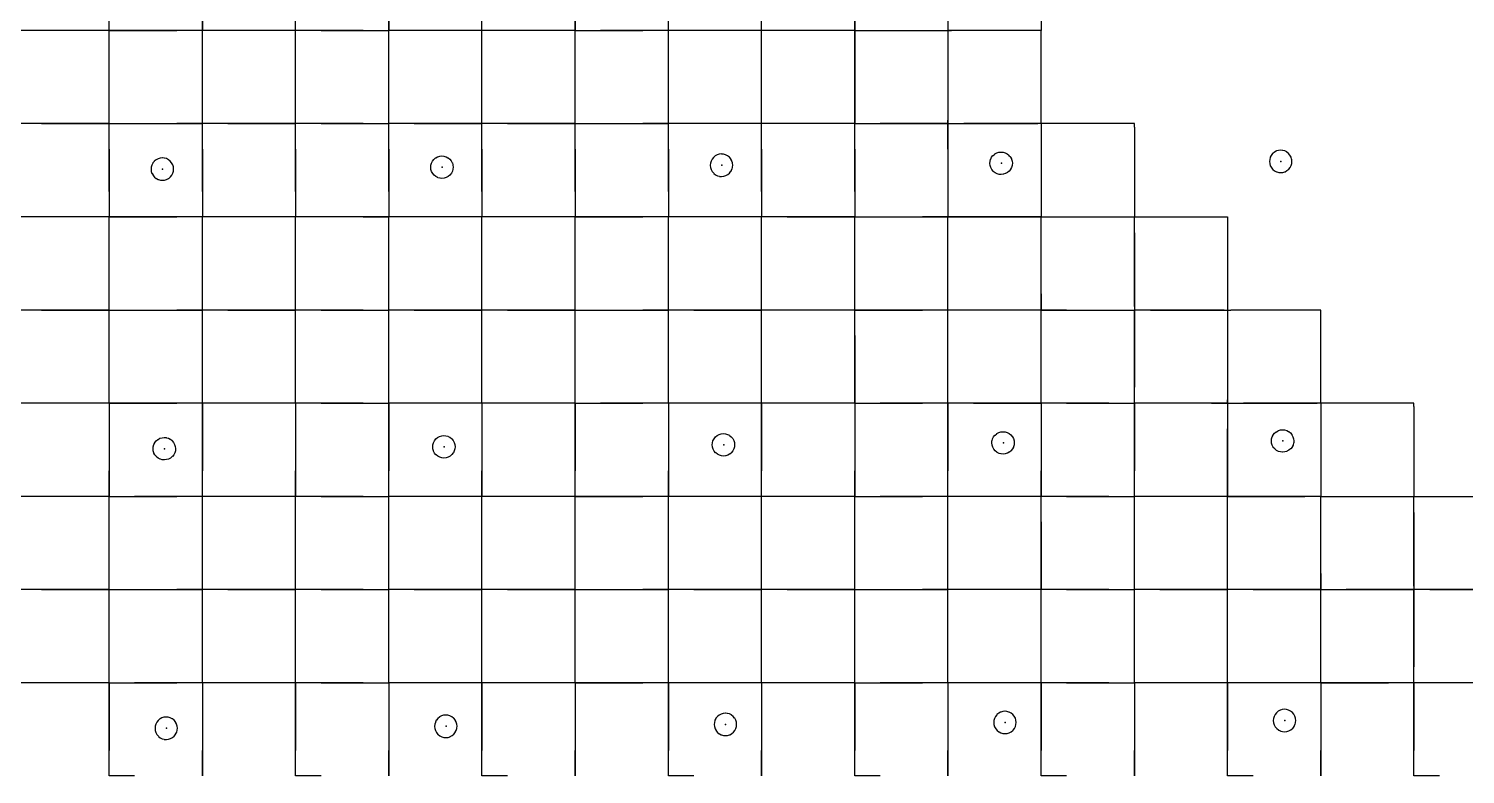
# Model space of a CAD drawing. Header units: metres. Extents: x 0 to 438, y -24 to 612.
# Drawn here: x 136.2 to 275, y 378.2 to 450.2 of the extents above; entities that cross this region are included whole.
import ezdxf

# ---------------------------------------------------------------- set-up
doc = ezdxf.new("R2010")
doc.units = ezdxf.units.M
doc.layers.add('LAYER_01_CUT', color=7, linetype='Continuous')
doc.layers.add('LAYER_04_GRID', color=7, linetype='Continuous')

msp = doc.modelspace()

# ---------------------------------------------------------------- linework, layer by layer
at = {"layer": 'LAYER_01_CUT'}
for points in [[(216, 476.67), (216, 468), (216, 466.45), (216, 459), (216, 451.55), (216, 450), (216, 456.54)], [(209.46, 441), (207, 441), (207, 447.54), (207, 450), (207, 456.54), (207, 459), (207, 465.54), (207, 468), (207, 460.55)], [(146.46, 450), (144, 450), (144, 456.54), (144, 459), (144, 465.54)], [(164.46, 450), (162, 450), (162, 456.54), (162, 459), (162, 465.54)], [(182.46, 450), (180, 450), (180, 456.54), (180, 459), (180, 465.54)], [(191.46, 441), (198, 441), (198, 447.54), (198, 450), (198, 456.54), (198, 459), (198, 465.54)], [(234, 458.67), (234, 450)], [(153, 456.54), (153, 450), (153, 452.46)], [(171, 456.54), (171, 450), (171, 452.46)], [(189, 456.54), (189, 450), (189, 452.46)], [(225, 457.45), (225, 450)], [(144, 450), (144, 452.46)], [(162, 450), (162, 452.46)], [(180, 450), (180, 452.46)], [(198, 450), (198, 452.46)], [(207, 450), (207, 452.46)], [(137.46, 450), (135, 450)], [(141.54, 450), (135, 450)], [(144, 450), (137.46, 450)], [(144, 450), (141.54, 450)], [(144, 447.54), (144, 450)], [(144, 443.46), (144, 450)], [(144, 450), (150.54, 450)], [(153, 450), (146.46, 450)], [(153, 450), (150.54, 450)], [(155.46, 450), (153, 450)], [(159.54, 450), (153, 450)], [(153, 447.54), (153, 450)], [(153, 443.46), (153, 450)], [(162, 450), (155.46, 450)], [(162, 450), (159.54, 450)], [(168.54, 450), (162, 450)], [(162, 447.54), (162, 450)], [(162, 443.46), (162, 450)], [(164.46, 450), (171, 450)], [(168.54, 450), (171, 450)], [(173.46, 450), (171, 450)], [(177.54, 450), (171, 450)], [(171, 447.54), (171, 450)], [(171, 443.46), (171, 450)], [(180, 450), (173.46, 450)], [(180, 450), (177.54, 450)], [(186.54, 450), (180, 450)], [(180, 447.54), (180, 450)], [(180, 443.46), (180, 450)], [(189, 450), (182.46, 450)], [(189, 450), (186.54, 450)], [(189, 447.54), (189, 450)], [(189, 443.46), (189, 450)], [(189, 450), (191.46, 450)], [(189, 450), (195.54, 450)], [(198, 450), (191.46, 450)], [(198, 450), (195.54, 450)], [(200.46, 450), (198, 450)], [(204.54, 450), (198, 450)], [(198, 443.46), (198, 450)], [(207, 450), (200.46, 450)], [(207, 450), (204.54, 450)], [(209.46, 450), (207, 450)], [(213.54, 450), (207, 450)], [(207, 443.46), (207, 450)], [(216, 450), (209.46, 450)], [(216, 450), (213.54, 450)], [(216, 447.54), (216, 450)], [(216, 450), (216, 442.55)], [(216, 450), (217.55, 450)], [(216, 450), (223.45, 450)], [(217.55, 450), (225, 450)], [(223.45, 450), (225, 450)], [(225, 450.33), (225, 450)], [(234, 449.67), (234, 450), (233.67, 450), (225, 450), (225, 448.45), (225, 441), (225, 433.55)], [(225, 450), (225, 441.33)], [(225, 450), (225.33, 450)], [(234, 450), (225.33, 450)], [(234, 441), (234, 449.67)], [(137.46, 441), (144, 441), (144, 447.54)], [(146.46, 441), (153, 441), (153, 447.54)], [(155.46, 441), (162, 441), (162, 447.54)], [(164.46, 441), (171, 441), (171, 447.54)], [(173.46, 441), (180, 441), (180, 447.54)], [(182.46, 441), (189, 441), (189, 447.54)], [(216, 442.55), (216, 441), (216, 447.54)], [(144, 441), (144, 443.46)], [(153, 441), (153, 443.46)], [(162, 441), (162, 443.46)], [(171, 441), (171, 443.46)], [(180, 441), (180, 443.46)], [(189, 441), (189, 443.46)], [(198, 441), (198, 443.46)], [(207, 441), (207, 443.46)], [(225, 441), (225, 441.33)], [(137.46, 441), (135, 441)], [(141.54, 441), (135, 441)], [(144, 441), (141.54, 441)], [(144, 438.54), (144, 441)], [(144, 434.46), (144, 441)], [(144, 441), (146.46, 441)], [(144, 441), (150.54, 441)], [(153, 441), (150.54, 441)], [(155.46, 441), (153, 441)], [(159.54, 441), (153, 441)], [(153, 438.54), (153, 441)], [(153, 434.46), (153, 441)], [(162, 441), (159.54, 441)], [(164.46, 441), (162, 441)], [(168.54, 441), (162, 441)], [(162, 438.54), (162, 441)], [(162, 434.46), (162, 441)], [(168.54, 441), (171, 441)], [(173.46, 441), (171, 441)], [(177.54, 441), (171, 441)], [(171, 438.54), (171, 441)], [(171, 434.46), (171, 441)], [(180, 441), (177.54, 441)], [(182.46, 441), (180, 441)], [(186.54, 441), (180, 441)], [(180, 438.54), (180, 441)], [(180, 434.46), (180, 441)], [(189, 441), (186.54, 441)], [(189, 438.54), (189, 441)], [(189, 434.46), (189, 441)], [(189, 441), (191.46, 441)], [(189, 441), (195.54, 441)], [(198, 441), (195.54, 441)], [(200.46, 441), (198, 441)], [(204.54, 441), (198, 441)], [(198, 438.54), (198, 441)], [(198, 434.46), (198, 441)], [(207, 441), (200.46, 441)], [(207, 441), (204.54, 441)], [(213.54, 441), (207, 441)], [(207, 438.54), (207, 441)], [(207, 434.46), (207, 441)], [(216, 441), (209.46, 441)], [(216, 441), (213.54, 441)], [(216, 438.54), (216, 441)], [(216, 434.46), (216, 441)], [(216, 441), (223.45, 441)], [(216, 441), (218.46, 441)], [(225, 441), (218.46, 441)], [(223.45, 441), (225, 441)], [(225, 438.54), (225, 441)], [(225, 441), (226.55, 441)], [(225, 441), (233.67, 441)], [(234, 441), (226.55, 441)], [(234, 441), (233.67, 441)], [(243, 440.67), (243, 441), (234.33, 441), (234, 441), (234, 439.45)], [(234, 441), (234, 432.33)], [(243, 440.67), (243, 432)], [(198, 438.54), (198, 432), (191.46, 432), (189, 432), (182.46, 432), (180, 432), (173.46, 432), (171, 432), (164.46, 432), (162, 432), (155.46, 432), (153, 432), (146.46, 432), (144, 432), (137.46, 432), (135, 432)], [(144, 438.54), (144, 432)], [(153, 438.54), (153, 432)], [(162, 438.54), (162, 432)], [(171, 438.54), (171, 432)], [(180, 438.54), (180, 432)], [(189, 438.54), (189, 432)], [(207, 438.54), (207, 432)], [(216, 438.54), (216, 432)], [(225, 438.54), (225, 432)], [(234, 439.45), (234, 432)], [(257.55, 436.36), (257.74, 436.46), (257.74, 436.46), (257.91, 436.6), (257.91, 436.6), (258.04, 436.77), (258.05, 436.78), (258.14, 436.96), (258.14, 436.97), (258.2, 437.16), (258.2, 437.17), (258.22, 437.35), (258.22, 437.36), (258.2, 437.56), (258.19, 437.57), (258.13, 437.77), (258.13, 437.77), (258.03, 437.96), (258.03, 437.97), (257.89, 438.13), (257.89, 438.13), (257.72, 438.26), (257.71, 438.27), (257.53, 438.36), (257.52, 438.37), (257.33, 438.42), (257.32, 438.42), (257.13, 438.44), (257.13, 438.44), (256.93, 438.42), (256.92, 438.42), (256.72, 438.36), (256.71, 438.35), (256.53, 438.25), (256.52, 438.25), (256.36, 438.11), (256.35, 438.11), (256.22, 437.94), (256.22, 437.93), (256.12, 437.75), (256.12, 437.74), (256.07, 437.55), (256.07, 437.54), (256.05, 437.35), (256.05, 437.35), (256.07, 437.15), (256.07, 437.14), (256.13, 436.94), (256.13, 436.94), (256.23, 436.75), (256.24, 436.74), (256.37, 436.58), (256.38, 436.58), (256.55, 436.44), (256.55, 436.44), (256.74, 436.35), (256.75, 436.34), (256.94, 436.29), (256.95, 436.29), (257.13, 436.27), (257.14, 436.27), (257.34, 436.29), (257.35, 436.29), (257.54, 436.35), (257.55, 436.36)], [(148.24, 436.01), (148.24, 436), (148.38, 435.84), (148.38, 435.83), (148.55, 435.7), (148.56, 435.69), (148.74, 435.6), (148.75, 435.6), (148.94, 435.54), (148.95, 435.54), (149.14, 435.53), (149.14, 435.53), (149.34, 435.55), (149.35, 435.55), (149.55, 435.61), (149.55, 435.61), (149.74, 435.71), (149.75, 435.71), (149.91, 435.85), (149.92, 435.86), (150.05, 436.02), (150.05, 436.03), (150.14, 436.21), (150.15, 436.22), (150.2, 436.41), (150.2, 436.42), (150.22, 436.61), (150.22, 436.62), (150.2, 436.81), (150.2, 436.82), (150.14, 437.02), (150.14, 437.03), (150.03, 437.21), (150.03, 437.22), (149.89, 437.38), (149.89, 437.39), (149.72, 437.52), (149.72, 437.52), (149.53, 437.62), (149.52, 437.62), (149.33, 437.67), (149.32, 437.68), (149.14, 437.69), (149.13, 437.69), (148.93, 437.67), (148.92, 437.67), (148.73, 437.61), (148.72, 437.61), (148.53, 437.51), (148.53, 437.5), (148.36, 437.37), (148.36, 437.36), (148.23, 437.2), (148.22, 437.19), (148.13, 437), (148.12, 437), (148.07, 436.8), (148.07, 436.8), (148.05, 436.61), (148.05, 436.6), (148.07, 436.4), (148.07, 436.39), (148.13, 436.2), (148.14, 436.19), (148.24, 436.01)], [(176.32, 437.86), (176.33, 437.86), (176.52, 437.81), (176.53, 437.8), (176.71, 437.71), (176.72, 437.71), (176.89, 437.57), (176.89, 437.57), (177.03, 437.41), (177.03, 437.4), (177.13, 437.21), (177.14, 437.21), (177.2, 437.01), (177.2, 437), (177.22, 436.8), (177.22, 436.8), (177.2, 436.61), (177.2, 436.6), (177.15, 436.41), (177.14, 436.4), (177.05, 436.22), (177.05, 436.21), (176.91, 436.04), (176.91, 436.04), (176.75, 435.9), (176.74, 435.9), (176.55, 435.8), (176.55, 435.79), (176.35, 435.73), (176.34, 435.73), (176.14, 435.71), (176.14, 435.71), (175.95, 435.73), (175.94, 435.73), (175.75, 435.78), (175.74, 435.79), (175.56, 435.88), (175.55, 435.89), (175.38, 436.02), (175.38, 436.02), (175.24, 436.18), (175.24, 436.19), (175.14, 436.38), (175.13, 436.39), (175.07, 436.58), (175.07, 436.59), (175.05, 436.79), (175.05, 436.8), (175.07, 436.98), (175.07, 436.99), (175.12, 437.18), (175.13, 437.19), (175.22, 437.37), (175.23, 437.38), (175.36, 437.55), (175.36, 437.55), (175.52, 437.69), (175.53, 437.69), (175.72, 437.79), (175.73, 437.8), (175.92, 437.86), (175.93, 437.86), (176.13, 437.88), (176.14, 437.88), (176.32, 437.86)], [(202.22, 437.57), (202.22, 437.56), (202.13, 437.38), (202.12, 437.37), (202.07, 437.18), (202.07, 437.17), (202.05, 436.98), (202.05, 436.97), (202.07, 436.78), (202.07, 436.77), (202.13, 436.57), (202.14, 436.56), (202.24, 436.38), (202.24, 436.37), (202.38, 436.21), (202.38, 436.2), (202.55, 436.07), (202.55, 436.07), (202.74, 435.97), (202.75, 435.97), (202.94, 435.92), (202.95, 435.91), (203.13, 435.9), (203.14, 435.9), (203.34, 435.92), (203.35, 435.92), (203.54, 435.98), (203.55, 435.98), (203.74, 436.08), (203.75, 436.09), (203.91, 436.22), (203.91, 436.23), (204.04, 436.4), (204.05, 436.4), (204.14, 436.59), (204.15, 436.6), (204.2, 436.79), (204.2, 436.79), (204.22, 436.98), (204.22, 436.99), (204.2, 437.19), (204.2, 437.2), (204.14, 437.39), (204.13, 437.4), (204.03, 437.58), (204.03, 437.59), (203.89, 437.75), (203.89, 437.76), (203.72, 437.89), (203.71, 437.9), (203.53, 437.99), (203.52, 437.99), (203.33, 438.05), (203.32, 438.05), (203.13, 438.06), (203.13, 438.07), (202.93, 438.04), (202.92, 438.04), (202.72, 437.98), (202.72, 437.98), (202.53, 437.88), (202.52, 437.88), (202.36, 437.74), (202.36, 437.73), (202.22, 437.57)], [(230.53, 438.18), (230.71, 438.08), (230.72, 438.08), (230.89, 437.95), (230.89, 437.94), (231.03, 437.78), (231.03, 437.77), (231.13, 437.59), (231.14, 437.58), (231.2, 437.38), (231.2, 437.37), (231.22, 437.18), (231.22, 437.17), (231.2, 436.98), (231.2, 436.97), (231.15, 436.78), (231.14, 436.77), (231.05, 436.59), (231.04, 436.58), (230.91, 436.42), (230.91, 436.41), (230.74, 436.27), (230.74, 436.27), (230.55, 436.17), (230.54, 436.17), (230.35, 436.11), (230.34, 436.11), (230.14, 436.08), (230.13, 436.09), (229.95, 436.1), (229.94, 436.1), (229.75, 436.16), (229.74, 436.16), (229.55, 436.25), (229.55, 436.26), (229.38, 436.39), (229.38, 436.4), (229.24, 436.56), (229.23, 436.57), (229.13, 436.75), (229.13, 436.76), (229.07, 436.95), (229.07, 436.96), (229.05, 437.16), (229.05, 437.17), (229.07, 437.36), (229.07, 437.36), (229.12, 437.56), (229.13, 437.56), (229.22, 437.75), (229.22, 437.75), (229.35, 437.92), (229.36, 437.93), (229.52, 438.06), (229.53, 438.07), (229.72, 438.17), (229.72, 438.17), (229.92, 438.23), (229.93, 438.23), (230.13, 438.25), (230.13, 438.25), (230.32, 438.24), (230.33, 438.23), (230.52, 438.18), (230.53, 438.18)], [(144, 434.46), (144, 432)], [(153, 434.46), (153, 432)], [(162, 434.46), (162, 432)], [(171, 434.46), (171, 432)], [(180, 434.46), (180, 432)], [(189, 434.46), (189, 432)], [(198, 434.46), (198, 432)], [(207, 434.46), (207, 432)], [(216, 434.46), (216, 432)], [(225, 433.55), (225, 432)], [(141.54, 432), (135, 432)], [(144, 432), (141.54, 432)], [(144, 429.54), (144, 432)], [(144, 425.46), (144, 432)], [(144, 432), (150.54, 432)], [(153, 432), (150.54, 432)], [(159.54, 432), (153, 432)], [(153, 429.54), (153, 432)], [(153, 425.46), (153, 432)], [(162, 432), (159.54, 432)], [(168.54, 432), (162, 432)], [(162, 429.54), (162, 432)], [(162, 425.46), (162, 432)], [(168.54, 432), (171, 432)], [(177.54, 432), (171, 432)], [(171, 429.54), (171, 432)], [(171, 425.46), (171, 432)], [(180, 432), (177.54, 432)], [(186.54, 432), (180, 432)], [(180, 429.54), (180, 432)], [(180, 425.46), (180, 432)], [(189, 432), (186.54, 432)], [(189, 429.54), (189, 432)], [(189, 425.46), (189, 432)], [(189, 432), (195.54, 432)], [(198, 432), (195.54, 432)], [(200.46, 432), (198, 432)], [(204.54, 432), (198, 432)], [(198, 429.54), (198, 432)], [(198, 425.46), (198, 432)], [(200.46, 423), (207, 423), (207, 429.54), (207, 432), (200.46, 432)], [(207, 432), (204.54, 432)], [(209.46, 432), (207, 432)], [(213.54, 432), (207, 432)], [(207, 425.46), (207, 432)], [(209.46, 432), (216, 432), (213.54, 432)], [(216, 429.54), (216, 432)], [(216, 425.46), (216, 432)], [(216, 432), (218.46, 432)], [(216, 432), (222.54, 432)], [(218.46, 432), (225, 432), (222.54, 432)], [(227.46, 432), (225, 432)], [(225, 429.54), (225, 432)], [(225, 425.46), (225, 432)], [(225, 432), (232.45, 432)], [(232.45, 432), (234, 432), (227.46, 432)], [(234, 432.33), (234, 432)], [(234, 424.55), (234, 432)], [(234, 429.54), (234, 432)], [(234, 432), (235.55, 432)], [(234, 432), (242.67, 432)], [(235.55, 432), (243, 432), (243.33, 432), (252, 432), (252, 431.67), (252, 423), (252, 421.45), (252, 414), (252, 406.55), (252, 405), (252, 411.54)], [(242.67, 432), (243, 432)], [(243, 430.45), (243, 432)], [(243, 423.33), (243, 432)], [(243, 430.45), (243, 423)], [(137.46, 423), (144, 423), (144, 429.54)], [(146.46, 423), (153, 423), (153, 429.54)], [(155.46, 423), (162, 423), (162, 429.54)], [(164.46, 423), (171, 423), (171, 429.54)], [(173.46, 423), (180, 423), (180, 429.54)], [(182.46, 423), (189, 423), (189, 429.54)], [(191.46, 423), (198, 423), (198, 429.54)], [(218.46, 423), (216, 423), (216, 429.54)], [(227.46, 423), (225, 423), (225, 429.54)], [(236.46, 423), (234, 423), (234, 429.54)], [(144, 423), (144, 425.46)], [(153, 423), (153, 425.46)], [(162, 423), (162, 425.46)], [(171, 423), (171, 425.46)], [(180, 423), (180, 425.46)], [(189, 423), (189, 425.46)], [(198, 423), (198, 425.46)], [(207, 423), (207, 425.46)], [(216, 423), (216, 425.46)], [(225, 423), (225, 425.46)], [(234, 424.55), (234, 423)], [(243, 423.33), (243, 423)], [(137.46, 423), (135, 423)], [(141.54, 423), (135, 423)], [(144, 423), (141.54, 423)], [(144, 420.54), (144, 423)], [(144, 416.46), (144, 423)], [(144, 423), (146.46, 423)], [(144, 423), (150.54, 423)], [(153, 423), (150.54, 423)], [(155.46, 423), (153, 423)], [(159.54, 423), (153, 423)], [(153, 420.54), (153, 423)], [(153, 416.46), (153, 423)], [(162, 423), (159.54, 423)], [(164.46, 423), (162, 423)], [(168.54, 423), (162, 423)], [(162, 420.54), (162, 423)], [(162, 416.46), (162, 423)], [(168.54, 423), (171, 423)], [(173.46, 423), (171, 423)], [(177.54, 423), (171, 423)], [(171, 420.54), (171, 423)], [(171, 416.46), (171, 423)], [(180, 423), (177.54, 423)], [(182.46, 423), (180, 423)], [(186.54, 423), (180, 423)], [(180, 420.54), (180, 423)], [(180, 416.46), (180, 423)], [(189, 423), (186.54, 423)], [(189, 420.54), (189, 423)], [(189, 416.46), (189, 423)], [(189, 423), (191.46, 423)], [(189, 423), (195.54, 423)], [(198, 423), (195.54, 423)], [(200.46, 423), (198, 423)], [(204.54, 423), (198, 423)], [(198, 420.54), (198, 423)], [(198, 416.46), (198, 423)], [(207, 423), (204.54, 423)], [(209.46, 423), (207, 423)], [(213.54, 423), (207, 423)], [(207, 420.54), (207, 423)], [(207, 416.46), (207, 423)], [(216, 423), (209.46, 423)], [(216, 423), (213.54, 423)], [(216, 420.54), (216, 423)], [(216, 416.46), (216, 423)], [(216, 423), (222.54, 423)], [(225, 423), (218.46, 423)], [(225, 423), (222.54, 423)], [(231.54, 423), (225, 423)], [(225, 420.54), (225, 423)], [(225, 416.46), (225, 423)], [(234, 423), (227.46, 423)], [(234, 423), (231.54, 423)], [(234, 420.54), (234, 423)], [(234, 416.46), (234, 423)], [(234, 423), (241.45, 423)], [(236.46, 423), (243, 423)], [(241.45, 423), (243, 423)], [(245.46, 405), (243, 405), (243, 411.54), (243, 414), (243, 420.54), (243, 423), (243, 415.55)], [(244.55, 423), (243, 423)], [(251.67, 423), (243, 423)], [(244.55, 423), (252, 423)], [(251.67, 423), (252, 423)], [(252, 423), (252, 414.33)], [(252, 423), (252.33, 423)], [(261, 422.67), (261, 423), (252.33, 423)], [(261, 414), (261, 422.67)], [(137.46, 405), (135, 405), (135, 411.54), (135, 414), (135, 420.54)], [(146.46, 414), (144, 414), (144, 420.54)], [(155.46, 405), (153, 405), (153, 411.54), (153, 414), (153, 420.54)], [(164.46, 414), (162, 414), (162, 420.54)], [(173.46, 405), (171, 405), (171, 411.54), (171, 414), (171, 420.54)], [(182.46, 414), (180, 414), (180, 420.54)], [(191.46, 405), (189, 405), (189, 411.54), (189, 414), (189, 420.54)], [(200.46, 414), (198, 414), (198, 420.54)], [(209.46, 405), (207, 405), (207, 411.54), (207, 414), (207, 420.54)], [(216, 420.54), (216, 414), (216, 416.46)], [(218.46, 396), (225, 396), (225, 402.54), (225, 405), (225, 411.54), (225, 414), (225, 420.54)], [(227.46, 414), (234, 414), (234, 420.54)], [(144, 414), (144, 416.46)], [(153, 414), (153, 416.46)], [(162, 414), (162, 416.46)], [(171, 414), (171, 416.46)], [(180, 414), (180, 416.46)], [(189, 414), (189, 416.46)], [(198, 414), (198, 416.46)], [(207, 414), (207, 416.46)], [(225, 414), (225, 416.46)], [(234, 414), (234, 416.46)], [(243, 414), (243, 415.55)], [(137.46, 414), (135, 414)], [(141.54, 414), (135, 414)], [(144, 414), (137.46, 414)], [(144, 414), (141.54, 414)], [(144, 414), (144, 411.54)], [(144, 414), (144, 407.46)], [(144, 414), (150.54, 414)], [(153, 414), (146.46, 414)], [(153, 414), (150.54, 414)], [(155.46, 414), (153, 414)], [(159.54, 414), (153, 414)], [(153, 414), (153, 407.46)], [(162, 414), (155.46, 414)], [(162, 414), (159.54, 414)], [(168.54, 414), (162, 414)], [(162, 414), (162, 411.54)], [(162, 414), (162, 407.46)], [(164.46, 414), (171, 414)], [(168.54, 414), (171, 414)], [(173.46, 414), (171, 414)], [(177.54, 414), (171, 414)], [(171, 414), (171, 407.46)], [(180, 414), (173.46, 414)], [(180, 414), (177.54, 414)], [(186.54, 414), (180, 414)], [(180, 414), (180, 411.54)], [(180, 414), (180, 407.46)], [(189, 414), (182.46, 414)], [(189, 414), (186.54, 414)], [(189, 414), (189, 407.46)], [(189, 414), (191.46, 414)], [(189, 414), (195.54, 414)], [(198, 414), (191.46, 414)], [(198, 414), (195.54, 414)], [(204.54, 414), (198, 414)], [(198, 414), (198, 411.54)], [(198, 414), (198, 407.46)], [(207, 414), (200.46, 414)], [(207, 414), (204.54, 414)], [(209.46, 414), (207, 414)], [(213.54, 414), (207, 414)], [(207, 414), (207, 407.46)], [(216, 414), (209.46, 414)], [(216, 414), (213.54, 414)], [(216, 414), (216, 411.54)], [(216, 414), (216, 407.46)], [(216, 414), (218.46, 414)], [(216, 414), (222.54, 414)], [(225, 414), (218.46, 414)], [(225, 414), (222.54, 414)], [(227.46, 414), (225, 414)], [(231.54, 414), (225, 414)], [(225, 414), (225, 407.46)], [(234, 414), (231.54, 414)], [(236.46, 414), (234, 414)], [(240.54, 414), (234, 414)], [(234, 414), (234, 411.54)], [(234, 414), (234, 407.46)], [(236.46, 414), (243, 414)], [(240.54, 414), (243, 414)], [(250.45, 414), (243, 414)], [(245.46, 414), (243, 414)], [(243, 414), (243, 407.46)], [(252, 414), (245.46, 414)], [(250.45, 414), (252, 414)], [(252, 414), (252, 414.33)], [(252, 414), (252, 411.54)], [(252, 414), (253.55, 414)], [(252, 414), (260.67, 414)], [(261, 414), (253.55, 414)], [(261, 414), (260.67, 414)], [(270, 413.67), (270, 414), (261.33, 414), (261, 414), (261, 412.45)], [(261, 414), (261, 405.33)], [(270, 413.67), (270, 405)], [(261, 412.45), (261, 405)], [(144, 411.54), (144, 405), (144, 407.46)], [(148.24, 409.61), (148.25, 409.8), (148.26, 409.8), (148.31, 410), (148.31, 410), (148.41, 410.19), (148.41, 410.2), (148.54, 410.36), (148.55, 410.37), (148.71, 410.5), (148.72, 410.51), (148.9, 410.61), (148.91, 410.61), (149.11, 410.67), (149.12, 410.67), (149.31, 410.69), (149.32, 410.69), (149.51, 410.68), (149.52, 410.67), (149.71, 410.62), (149.72, 410.62), (149.9, 410.52), (149.91, 410.52), (150.07, 410.39), (150.08, 410.38), (150.22, 410.22), (150.22, 410.21), (150.32, 410.03), (150.32, 410.02), (150.38, 409.82), (150.38, 409.82), (150.41, 409.62), (150.4, 409.61), (150.39, 409.42), (150.39, 409.41), (150.33, 409.22), (150.33, 409.22), (150.24, 409.03), (150.23, 409.02), (150.1, 408.86), (150.09, 408.85), (149.93, 408.71), (149.92, 408.71), (149.74, 408.61), (149.73, 408.61), (149.54, 408.55), (149.53, 408.55), (149.33, 408.53), (149.32, 408.53), (149.13, 408.54), (149.13, 408.54), (148.94, 408.6), (148.93, 408.6), (148.74, 408.69), (148.74, 408.7), (148.57, 408.83), (148.56, 408.84), (148.43, 409), (148.42, 409.01), (148.32, 409.19), (148.32, 409.2), (148.26, 409.4), (148.26, 409.4), (148.24, 409.6), (148.24, 409.61)], [(162, 411.54), (162, 405), (162, 407.46)], [(175.71, 410.69), (175.72, 410.7), (175.9, 410.8), (175.91, 410.8), (176.11, 410.86), (176.12, 410.86), (176.31, 410.88), (176.32, 410.88), (176.51, 410.86), (176.52, 410.86), (176.71, 410.81), (176.72, 410.8), (176.9, 410.71), (176.91, 410.71), (177.07, 410.58), (177.08, 410.57), (177.22, 410.41), (177.22, 410.4), (177.32, 410.21), (177.32, 410.21), (177.38, 410.01), (177.38, 410), (177.4, 409.8), (177.4, 409.8), (177.39, 409.61), (177.39, 409.6), (177.33, 409.41), (177.33, 409.4), (177.24, 409.22), (177.23, 409.21), (177.1, 409.04), (177.09, 409.04), (176.93, 408.9), (176.92, 408.9), (176.74, 408.8), (176.73, 408.79), (176.54, 408.73), (176.53, 408.73), (176.33, 408.71), (176.32, 408.71), (176.13, 408.73), (176.13, 408.73), (175.93, 408.78), (175.93, 408.79), (175.74, 408.88), (175.73, 408.89), (175.57, 409.02), (175.56, 409.02), (175.43, 409.19), (175.42, 409.19), (175.32, 409.38), (175.32, 409.39), (175.26, 409.58), (175.26, 409.59), (175.24, 409.79), (175.24, 409.8), (175.25, 409.98), (175.26, 409.99), (175.31, 410.18), (175.31, 410.19), (175.41, 410.38), (175.41, 410.38), (175.54, 410.55), (175.55, 410.55), (175.71, 410.69)], [(180, 411.54), (180, 405), (180, 407.46)], [(198, 411.54), (198, 405), (198, 407.46)], [(202.73, 409.07), (202.57, 409.2), (202.56, 409.21), (202.43, 409.37), (202.42, 409.38), (202.32, 409.56), (202.32, 409.57), (202.26, 409.77), (202.26, 409.78), (202.24, 409.97), (202.24, 409.98), (202.25, 410.17), (202.26, 410.18), (202.31, 410.37), (202.31, 410.38), (202.41, 410.56), (202.41, 410.57), (202.54, 410.74), (202.55, 410.74), (202.71, 410.88), (202.72, 410.88), (202.9, 410.98), (202.91, 410.98), (203.11, 411.04), (203.11, 411.05), (203.31, 411.07), (203.32, 411.07), (203.51, 411.05), (203.52, 411.05), (203.71, 410.99), (203.72, 410.99), (203.9, 410.9), (203.91, 410.89), (204.07, 410.76), (204.08, 410.75), (204.22, 410.59), (204.22, 410.59), (204.32, 410.4), (204.32, 410.39), (204.38, 410.2), (204.38, 410.19), (204.4, 409.99), (204.4, 409.98), (204.39, 409.8), (204.39, 409.79), (204.33, 409.6), (204.33, 409.59), (204.24, 409.4), (204.23, 409.4), (204.1, 409.23), (204.09, 409.22), (203.93, 409.09), (203.92, 409.08), (203.74, 408.98), (203.73, 408.98), (203.54, 408.92), (203.53, 408.92), (203.33, 408.9), (203.32, 408.9), (203.13, 408.92), (203.13, 408.92), (202.93, 408.97), (202.93, 408.97), (202.74, 409.07), (202.73, 409.07)], [(216, 411.54), (216, 405), (216, 407.46)], [(231.08, 410.94), (231.21, 410.78), (231.22, 410.77), (231.32, 410.59), (231.32, 410.58), (231.38, 410.38), (231.38, 410.37), (231.4, 410.18), (231.4, 410.17), (231.39, 409.98), (231.38, 409.97), (231.33, 409.78), (231.33, 409.77), (231.24, 409.59), (231.23, 409.58), (231.1, 409.42), (231.09, 409.41), (230.93, 409.27), (230.92, 409.27), (230.74, 409.17), (230.73, 409.17), (230.53, 409.11), (230.53, 409.11), (230.33, 409.09), (230.32, 409.09), (230.13, 409.1), (230.12, 409.1), (229.93, 409.16), (229.93, 409.16), (229.74, 409.25), (229.73, 409.26), (229.57, 409.39), (229.56, 409.4), (229.43, 409.56), (229.42, 409.57), (229.32, 409.75), (229.32, 409.76), (229.26, 409.95), (229.26, 409.96), (229.24, 410.16), (229.24, 410.17), (229.25, 410.36), (229.26, 410.36), (229.31, 410.56), (229.31, 410.56), (229.4, 410.75), (229.41, 410.76), (229.54, 410.92), (229.55, 410.93), (229.71, 411.06), (229.72, 411.07), (229.9, 411.17), (229.91, 411.17), (230.11, 411.23), (230.11, 411.23), (230.31, 411.25), (230.32, 411.25), (230.51, 411.24), (230.52, 411.23), (230.71, 411.18), (230.71, 411.18), (230.9, 411.08), (230.91, 411.08), (231.07, 410.95), (231.08, 410.94)], [(234, 411.54), (234, 405), (234, 407.46)], [(256.32, 409.94), (256.32, 409.95), (256.26, 410.14), (256.26, 410.15), (256.24, 410.35), (256.24, 410.36), (256.25, 410.54), (256.25, 410.55), (256.31, 410.74), (256.31, 410.75), (256.4, 410.93), (256.41, 410.94), (256.54, 411.11), (256.55, 411.11), (256.71, 411.25), (256.72, 411.25), (256.9, 411.35), (256.91, 411.36), (257.11, 411.42), (257.11, 411.42), (257.31, 411.44), (257.32, 411.44), (257.51, 411.42), (257.51, 411.42), (257.71, 411.37), (257.71, 411.36), (257.9, 411.27), (257.91, 411.27), (258.07, 411.13), (258.08, 411.13), (258.21, 410.97), (258.22, 410.96), (258.32, 410.77), (258.32, 410.77), (258.38, 410.57), (258.38, 410.56), (258.4, 410.36), (258.4, 410.36), (258.39, 410.17), (258.38, 410.16), (258.33, 409.97), (258.33, 409.96), (258.23, 409.78), (258.23, 409.77), (258.1, 409.6), (258.09, 409.6), (257.93, 409.46), (257.92, 409.46), (257.74, 409.36), (257.73, 409.35), (257.53, 409.29), (257.53, 409.29), (257.33, 409.27), (257.32, 409.27), (257.13, 409.29), (257.12, 409.29), (256.93, 409.34), (256.92, 409.35), (256.74, 409.44), (256.73, 409.45), (256.57, 409.58), (256.56, 409.58), (256.42, 409.74), (256.42, 409.75), (256.32, 409.94)], [(153, 405), (153, 407.46)], [(171, 405), (171, 407.46)], [(189, 405), (189, 407.46)], [(207, 405), (207, 407.46)], [(225, 405), (225, 407.46)], [(243, 405), (243, 407.46)], [(261, 405.33), (261, 405)], [(141.54, 405), (135, 405)], [(144, 405), (137.46, 405)], [(144, 405), (141.54, 405)], [(144, 402.54), (144, 405)], [(144, 398.46), (144, 405)], [(144, 405), (146.46, 405)], [(144, 405), (150.54, 405)], [(153, 405), (146.46, 405)], [(153, 405), (150.54, 405)], [(159.54, 405), (153, 405)], [(153, 402.54), (153, 405)], [(153, 398.46), (153, 405)], [(162, 405), (155.46, 405)], [(162, 405), (159.54, 405)], [(164.46, 405), (162, 405)], [(168.54, 405), (162, 405)], [(162, 402.54), (162, 405)], [(162, 398.46), (162, 405)], [(164.46, 405), (171, 405)], [(168.54, 405), (171, 405)], [(177.54, 405), (171, 405)], [(171, 402.54), (171, 405)], [(171, 398.46), (171, 405)], [(180, 405), (173.46, 405)], [(180, 405), (177.54, 405)], [(182.46, 405), (180, 405)], [(186.54, 405), (180, 405)], [(180, 402.54), (180, 405)], [(180, 398.46), (180, 405)], [(189, 405), (182.46, 405)], [(189, 405), (186.54, 405)], [(189, 402.54), (189, 405)], [(189, 398.46), (189, 405)], [(189, 405), (195.54, 405)], [(198, 405), (191.46, 405)], [(198, 405), (195.54, 405)], [(200.46, 405), (198, 405)], [(204.54, 405), (198, 405)], [(198, 402.54), (198, 405)], [(198, 398.46), (198, 405)], [(207, 405), (200.46, 405)], [(207, 405), (204.54, 405)], [(213.54, 405), (207, 405)], [(207, 402.54), (207, 405)], [(207, 398.46), (207, 405)], [(216, 405), (209.46, 405)], [(216, 405), (213.54, 405)], [(216, 402.54), (216, 405)], [(216, 398.46), (216, 405)], [(216, 405), (218.46, 405)], [(216, 405), (222.54, 405)], [(225, 405), (218.46, 405)], [(225, 405), (222.54, 405)], [(227.46, 405), (225, 405)], [(231.54, 405), (225, 405)], [(225, 398.46), (225, 405)], [(234, 405), (227.46, 405)], [(234, 405), (231.54, 405)], [(236.46, 405), (234, 405)], [(240.54, 405), (234, 405)], [(234, 402.54), (234, 405)], [(234, 398.46), (234, 405)], [(236.46, 405), (243, 405)], [(240.54, 405), (243, 405)], [(249.54, 405), (243, 405)], [(243, 402.54), (243, 405)], [(243, 398.46), (243, 405)], [(252, 405), (245.46, 405)], [(252, 405), (249.54, 405)], [(254.46, 405), (252, 405)], [(252, 402.54), (252, 405)], [(252, 398.46), (252, 405)], [(252, 405), (259.45, 405)], [(254.46, 396), (261, 396), (261, 402.54), (261, 405), (254.46, 405)], [(261, 405), (259.45, 405)], [(261, 397.55), (261, 405)], [(261, 405), (262.55, 405)], [(261, 405), (269.67, 405)], [(262.55, 405), (270, 405), (270.33, 405), (279, 405), (279.33, 405), (288, 405), (288.33, 405), (297, 405), (297.33, 405), (306, 405), (306.33, 405), (315, 405), (315.33, 405), (324, 405), (324.33, 405), (333, 405), (333, 404.67), (333, 396), (333, 394.45), (333, 387), (333, 379.55), (333, 378), (333, 384.54)], [(269.67, 405), (270, 405)], [(270, 403.45), (270, 405)], [(270, 396.33), (270, 405)], [(137.46, 396), (144, 396), (144, 402.54)], [(146.46, 396), (153, 396), (153, 402.54)], [(155.46, 396), (162, 396), (162, 402.54)], [(164.46, 396), (171, 396), (171, 402.54)], [(173.46, 396), (180, 396), (180, 402.54)], [(182.46, 396), (189, 396), (189, 402.54)], [(191.46, 396), (198, 396), (198, 402.54)], [(200.46, 396), (207, 396), (207, 402.54)], [(209.46, 396), (216, 396), (216, 402.54)], [(234, 402.54), (234, 396), (234, 398.46)], [(236.46, 396), (243, 396), (243, 402.54)], [(245.46, 396), (252, 396), (252, 402.54)], [(270, 403.45), (270, 396)], [(144, 396), (144, 398.46)], [(153, 396), (153, 398.46)], [(162, 396), (162, 398.46)], [(171, 396), (171, 398.46)], [(180, 396), (180, 398.46)], [(189, 396), (189, 398.46)], [(198, 396), (198, 398.46)], [(207, 396), (207, 398.46)], [(216, 396), (216, 398.46)], [(225, 396), (225, 398.46)], [(243, 396), (243, 398.46)], [(252, 396), (252, 398.46)], [(261, 397.55), (261, 396)], [(137.46, 396), (135, 396)], [(141.54, 396), (135, 396)], [(144, 396), (141.54, 396)], [(144, 393.54), (144, 396)], [(144, 389.46), (144, 396)], [(144, 396), (146.46, 396)], [(144, 396), (150.54, 396)], [(153, 396), (150.54, 396)], [(155.46, 396), (153, 396)], [(159.54, 396), (153, 396)], [(153, 393.54), (153, 396)], [(153, 389.46), (153, 396)], [(162, 396), (159.54, 396)], [(164.46, 396), (162, 396)], [(168.54, 396), (162, 396)], [(162, 393.54), (162, 396)], [(162, 389.46), (162, 396)], [(168.54, 396), (171, 396)], [(173.46, 396), (171, 396)], [(177.54, 396), (171, 396)], [(171, 393.54), (171, 396)], [(171, 389.46), (171, 396)], [(180, 396), (177.54, 396)], [(182.46, 396), (180, 396)], [(186.54, 396), (180, 396)], [(180, 393.54), (180, 396)], [(180, 389.46), (180, 396)], [(189, 396), (186.54, 396)], [(189, 393.54), (189, 396)], [(189, 389.46), (189, 396)], [(189, 396), (191.46, 396)], [(189, 396), (195.54, 396)], [(198, 396), (195.54, 396)], [(200.46, 396), (198, 396)], [(204.54, 396), (198, 396)], [(198, 393.54), (198, 396)], [(198, 389.46), (198, 396)], [(207, 396), (204.54, 396)], [(209.46, 396), (207, 396)], [(213.54, 396), (207, 396)], [(207, 393.54), (207, 396)], [(207, 389.46), (207, 396)], [(216, 396), (213.54, 396)], [(216, 393.54), (216, 396)], [(216, 389.46), (216, 396)], [(216, 396), (218.46, 396)], [(216, 396), (222.54, 396)], [(225, 396), (222.54, 396)], [(227.46, 396), (225, 396)], [(231.54, 396), (225, 396)], [(225, 393.54), (225, 396)], [(225, 389.46), (225, 396)], [(234, 396), (227.46, 396)], [(234, 396), (231.54, 396)], [(236.46, 396), (234, 396)], [(240.54, 396), (234, 396)], [(234, 393.54), (234, 396)], [(234, 389.46), (234, 396)], [(240.54, 396), (243, 396)], [(245.46, 396), (243, 396)], [(249.54, 396), (243, 396)], [(243, 393.54), (243, 396)], [(243, 389.46), (243, 396)], [(252, 396), (249.54, 396)], [(254.46, 396), (252, 396)], [(258.54, 396), (252, 396)], [(252, 393.54), (252, 396)], [(252, 389.46), (252, 396)], [(261, 396), (258.54, 396)], [(261, 393.54), (261, 396)], [(261, 389.46), (261, 396)], [(261, 396), (268.45, 396)], [(261, 396), (263.46, 396)], [(270, 396), (263.46, 396)], [(268.45, 396), (270, 396)], [(270, 396.33), (270, 396)], [(272.46, 378), (270, 378), (270, 384.54), (270, 387), (270, 393.54), (270, 396), (270, 388.55)], [(271.55, 396), (270, 396)], [(278.67, 396), (270, 396)], [(271.55, 396), (279, 396)], [(137.46, 387), (135, 387), (135, 393.54)], [(146.46, 378), (144, 378), (144, 384.54), (144, 387), (144, 393.54)], [(155.46, 387), (153, 387), (153, 393.54)], [(164.46, 378), (162, 378), (162, 384.54), (162, 387), (162, 393.54)], [(173.46, 387), (171, 387), (171, 393.54)], [(182.46, 378), (180, 378), (180, 384.54), (180, 387), (180, 393.54)], [(191.46, 387), (189, 387), (189, 393.54)], [(200.46, 378), (198, 378), (198, 384.54), (198, 387), (198, 393.54)], [(209.46, 387), (207, 387), (207, 393.54)], [(218.46, 378), (216, 378), (216, 384.54), (216, 387), (216, 393.54)], [(227.46, 387), (225, 387), (225, 393.54)], [(236.46, 378), (234, 378), (234, 384.54), (234, 387), (234, 393.54)], [(245.46, 387), (243, 387), (243, 393.54)], [(254.46, 378), (252, 378), (252, 384.54), (252, 387), (252, 393.54)], [(263.46, 387), (261, 387), (261, 393.54)], [(144, 387), (144, 389.46)], [(153, 387), (153, 389.46)], [(162, 387), (162, 389.46)], [(171, 387), (171, 389.46)], [(180, 387), (180, 389.46)], [(189, 387), (189, 389.46)], [(198, 387), (198, 389.46)], [(207, 387), (207, 389.46)], [(216, 387), (216, 389.46)], [(225, 387), (225, 389.46)], [(234, 387), (234, 389.46)], [(243, 387), (243, 389.46)], [(252, 387), (252, 389.46)], [(261, 387), (261, 389.46)], [(270, 387), (270, 388.55)], [(141.54, 387), (135, 387)], [(144, 387), (137.46, 387)], [(144, 387), (141.54, 387)], [(144, 387), (144, 380.46)], [(144, 387), (146.46, 387)], [(144, 387), (150.54, 387)], [(153, 387), (146.46, 387)], [(153, 387), (150.54, 387)], [(159.54, 387), (153, 387)], [(153, 387), (153, 384.54)], [(153, 387), (153, 380.46)], [(162, 387), (155.46, 387)], [(162, 387), (159.54, 387)], [(164.46, 387), (162, 387)], [(168.54, 387), (162, 387)], [(162, 387), (162, 380.46)], [(164.46, 387), (171, 387)], [(168.54, 387), (171, 387)], [(177.54, 387), (171, 387)], [(171, 387), (171, 384.54)], [(171, 387), (171, 380.46)], [(180, 387), (173.46, 387)], [(180, 387), (177.54, 387)], [(182.46, 387), (180, 387)], [(186.54, 387), (180, 387)], [(180, 387), (180, 380.46)], [(189, 387), (182.46, 387)], [(189, 387), (186.54, 387)], [(189, 387), (189, 384.54)], [(189, 387), (189, 380.46)], [(189, 387), (195.54, 387)], [(198, 387), (191.46, 387)], [(198, 387), (195.54, 387)], [(200.46, 387), (198, 387)], [(204.54, 387), (198, 387)], [(198, 387), (198, 380.46)], [(207, 387), (200.46, 387)], [(207, 387), (204.54, 387)], [(213.54, 387), (207, 387)], [(207, 387), (207, 384.54)], [(207, 387), (207, 380.46)], [(216, 387), (209.46, 387)], [(216, 387), (213.54, 387)], [(216, 387), (216, 380.46)], [(216, 387), (218.46, 387)], [(216, 387), (222.54, 387)], [(225, 387), (218.46, 387)], [(225, 387), (222.54, 387)], [(231.54, 387), (225, 387)], [(225, 387), (225, 384.54)], [(225, 387), (225, 380.46)], [(234, 387), (227.46, 387)], [(234, 387), (231.54, 387)], [(236.46, 387), (234, 387)], [(240.54, 387), (234, 387)], [(234, 387), (234, 380.46)], [(236.46, 387), (243, 387)], [(240.54, 387), (243, 387)], [(249.54, 387), (243, 387)], [(243, 387), (243, 384.54)], [(243, 387), (243, 380.46)], [(252, 387), (245.46, 387)], [(252, 387), (249.54, 387)], [(254.46, 387), (252, 387)], [(258.54, 387), (252, 387)], [(252, 387), (252, 380.46)], [(261, 387), (254.46, 387)], [(261, 387), (258.54, 387)], [(261, 387), (261, 384.54)], [(261, 387), (261, 380.46)], [(261, 387), (267.54, 387)], [(270, 387), (263.46, 387)], [(270, 387), (267.54, 387)], [(277.45, 387), (270, 387)], [(272.46, 387), (270, 387)], [(270, 387), (270, 380.46)], [(279, 387), (272.46, 387)], [(153, 384.54), (153, 378), (153, 380.46)], [(171, 384.54), (171, 378), (171, 380.46)], [(189, 384.54), (189, 378), (189, 380.46)], [(207, 384.54), (207, 378), (207, 380.46)], [(225, 384.54), (225, 378), (225, 380.46)], [(243, 384.54), (243, 378), (243, 380.46)], [(258.28, 382.6), (258.29, 382.6), (258.42, 382.77), (258.42, 382.78), (258.51, 382.96), (258.52, 382.97), (258.57, 383.16), (258.57, 383.17), (258.59, 383.36), (258.59, 383.36), (258.57, 383.56), (258.57, 383.57), (258.51, 383.77), (258.51, 383.77), (258.4, 383.96), (258.4, 383.97), (258.26, 384.13), (258.26, 384.14), (258.09, 384.27), (258.09, 384.27), (257.9, 384.36), (257.89, 384.37), (257.7, 384.42), (257.69, 384.42), (257.51, 384.44), (257.5, 384.44), (257.3, 384.42), (257.29, 384.42), (257.1, 384.36), (257.09, 384.36), (256.9, 384.26), (256.9, 384.25), (256.73, 384.11), (256.73, 384.11), (256.6, 383.94), (256.59, 383.94), (256.5, 383.75), (256.49, 383.74), (256.44, 383.55), (256.44, 383.54), (256.42, 383.36), (256.42, 383.35), (256.44, 383.15), (256.44, 383.14), (256.5, 382.95), (256.51, 382.94), (256.61, 382.75), (256.61, 382.75), (256.75, 382.58), (256.75, 382.58), (256.92, 382.45), (256.93, 382.44), (257.11, 382.35), (257.12, 382.34), (257.31, 382.29), (257.32, 382.29), (257.51, 382.27), (257.51, 382.27), (257.71, 382.29), (257.72, 382.29), (257.92, 382.35), (257.92, 382.36), (258.11, 382.46), (258.12, 382.46), (258.28, 382.6)], [(261, 384.54), (261, 378), (261, 380.46)], [(150.57, 382.82), (150.57, 382.82), (150.51, 383.02), (150.51, 383.03), (150.41, 383.21), (150.4, 383.22), (150.27, 383.38), (150.26, 383.39), (150.1, 383.52), (150.09, 383.53), (149.9, 383.62), (149.9, 383.62), (149.7, 383.68), (149.7, 383.68), (149.51, 383.69), (149.5, 383.69), (149.3, 383.67), (149.29, 383.67), (149.1, 383.61), (149.09, 383.61), (148.91, 383.51), (148.9, 383.51), (148.74, 383.37), (148.73, 383.36), (148.6, 383.2), (148.59, 383.19), (148.5, 383), (148.5, 383), (148.44, 382.81), (148.44, 382.8), (148.43, 382.61), (148.43, 382.6), (148.45, 382.4), (148.45, 382.4), (148.51, 382.2), (148.51, 382.19), (148.61, 382.01), (148.61, 382), (148.75, 381.84), (148.76, 381.83), (148.92, 381.7), (148.93, 381.69), (149.11, 381.6), (149.12, 381.6), (149.31, 381.55), (149.32, 381.54), (149.51, 381.53), (149.52, 381.53), (149.71, 381.55), (149.72, 381.55), (149.92, 381.61), (149.93, 381.61), (150.11, 381.71), (150.12, 381.72), (150.28, 381.85), (150.29, 381.86), (150.42, 382.02), (150.42, 382.03), (150.52, 382.22), (150.52, 382.22), (150.57, 382.42), (150.58, 382.42), (150.59, 382.61), (150.59, 382.62), (150.57, 382.82)], [(176.93, 381.8), (177.11, 381.9), (177.12, 381.9), (177.28, 382.04), (177.29, 382.04), (177.42, 382.21), (177.42, 382.22), (177.52, 382.4), (177.52, 382.41), (177.57, 382.6), (177.58, 382.61), (177.59, 382.8), (177.59, 382.8), (177.57, 383), (177.57, 383.01), (177.51, 383.21), (177.51, 383.22), (177.41, 383.4), (177.4, 383.41), (177.27, 383.57), (177.26, 383.58), (177.09, 383.71), (177.09, 383.71), (176.9, 383.8), (176.89, 383.81), (176.7, 383.86), (176.7, 383.86), (176.51, 383.88), (176.5, 383.88), (176.3, 383.86), (176.29, 383.86), (176.1, 383.8), (176.09, 383.8), (175.91, 383.7), (175.9, 383.69), (175.74, 383.55), (175.73, 383.55), (175.6, 383.38), (175.59, 383.38), (175.5, 383.19), (175.5, 383.18), (175.44, 382.99), (175.44, 382.98), (175.43, 382.8), (175.43, 382.79), (175.45, 382.59), (175.45, 382.58), (175.51, 382.39), (175.51, 382.38), (175.61, 382.19), (175.61, 382.19), (175.75, 382.02), (175.76, 382.02), (175.92, 381.89), (175.93, 381.88), (176.11, 381.79), (176.12, 381.78), (176.31, 381.73), (176.32, 381.73), (176.51, 381.71), (176.52, 381.71), (176.71, 381.73), (176.72, 381.73), (176.92, 381.79), (176.93, 381.8)], [(203.12, 381.97), (203.31, 381.92), (203.32, 381.92), (203.51, 381.9), (203.51, 381.9), (203.71, 381.92), (203.72, 381.92), (203.92, 381.98), (203.93, 381.98), (204.11, 382.08), (204.12, 382.09), (204.28, 382.22), (204.29, 382.23), (204.42, 382.4), (204.42, 382.4), (204.52, 382.59), (204.52, 382.6), (204.57, 382.79), (204.57, 382.8), (204.59, 382.98), (204.59, 382.99), (204.57, 383.19), (204.57, 383.2), (204.51, 383.39), (204.51, 383.4), (204.41, 383.59), (204.4, 383.59), (204.27, 383.76), (204.26, 383.76), (204.09, 383.89), (204.09, 383.9), (203.9, 383.99), (203.89, 384), (203.7, 384.05), (203.69, 384.05), (203.51, 384.07), (203.5, 384.07), (203.3, 384.05), (203.29, 384.05), (203.1, 383.98), (203.09, 383.98), (202.9, 383.88), (202.9, 383.88), (202.73, 383.74), (202.73, 383.74), (202.6, 383.57), (202.59, 383.56), (202.5, 383.38), (202.5, 383.37), (202.44, 383.18), (202.44, 383.17), (202.42, 382.98), (202.42, 382.98), (202.44, 382.78), (202.45, 382.77), (202.51, 382.57), (202.51, 382.56), (202.61, 382.38), (202.61, 382.37), (202.75, 382.21), (202.75, 382.2), (202.92, 382.07), (202.93, 382.07), (203.11, 381.98), (203.12, 381.97)], [(231.09, 384.08), (230.9, 384.18), (230.89, 384.18), (230.7, 384.23), (230.69, 384.24), (230.51, 384.25), (230.5, 384.25), (230.3, 384.23), (230.29, 384.23), (230.1, 384.17), (230.09, 384.17), (229.9, 384.07), (229.9, 384.06), (229.73, 383.93), (229.73, 383.92), (229.6, 383.76), (229.59, 383.75), (229.5, 383.56), (229.49, 383.56), (229.44, 383.36), (229.44, 383.36), (229.42, 383.17), (229.42, 383.16), (229.44, 382.96), (229.44, 382.96), (229.5, 382.76), (229.51, 382.75), (229.61, 382.57), (229.61, 382.56), (229.75, 382.4), (229.75, 382.39), (229.92, 382.26), (229.93, 382.25), (230.11, 382.16), (230.12, 382.16), (230.31, 382.1), (230.32, 382.1), (230.51, 382.09), (230.51, 382.09), (230.71, 382.11), (230.72, 382.11), (230.92, 382.17), (230.92, 382.17), (231.11, 382.27), (231.12, 382.27), (231.28, 382.41), (231.29, 382.42), (231.42, 382.58), (231.42, 382.59), (231.51, 382.78), (231.52, 382.78), (231.57, 382.97), (231.57, 382.98), (231.59, 383.17), (231.59, 383.18), (231.57, 383.38), (231.57, 383.38), (231.51, 383.58), (231.51, 383.59), (231.41, 383.77), (231.4, 383.78), (231.26, 383.94), (231.26, 383.95), (231.09, 384.08), (231.09, 384.08)], [(144, 378), (144, 380.46)], [(162, 378), (162, 380.46)], [(180, 378), (180, 380.46)], [(198, 378), (198, 380.46)], [(216, 378), (216, 380.46)], [(234, 378), (234, 380.46)], [(252, 378), (252, 380.46)], [(270, 378), (270, 380.46)]]:
    msp.add_lwpolyline(points, dxfattribs=at)
at = {"layer": 'LAYER_04_GRID'}
for p in [(230.16, 437.17), (257.16, 437.35), (149.16, 436.61), (176.16, 436.8), (203.16, 436.98), (149.35, 409.61), (176.35, 409.8), (203.35, 409.98), (230.35, 410.17), (257.35, 410.36), (203.53, 382.98), (230.53, 383.17), (257.53, 383.36), (149.54, 382.61), (176.54, 382.8)]:
    msp.add_point(p, dxfattribs=at)

doc.saveas('drawing.dxf')
